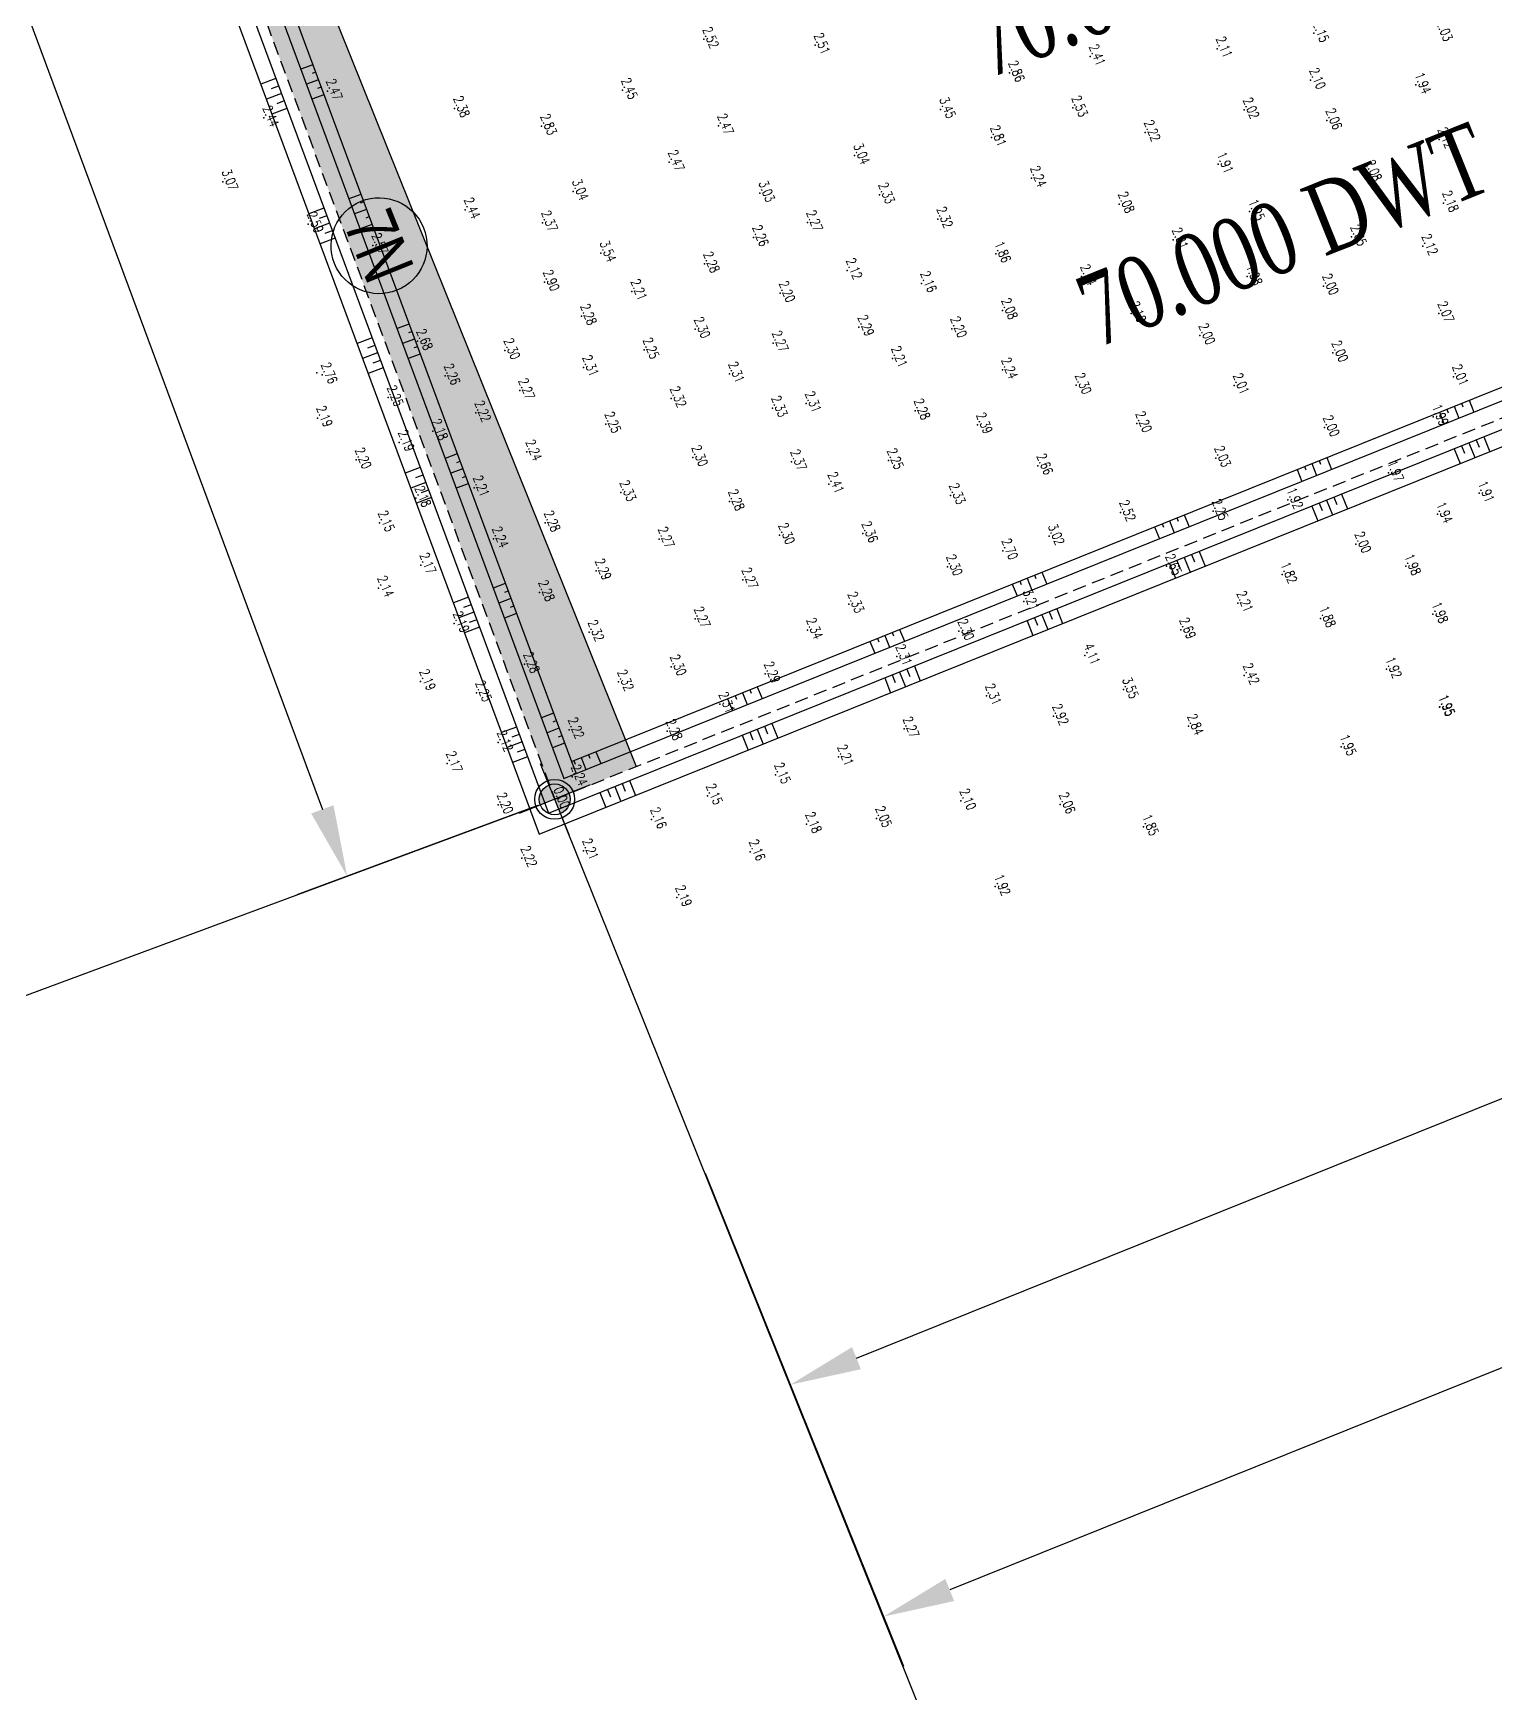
# Model space of a CAD drawing. Header units: millimetres. Extents: x 405522 to 410309, y 2303080 to 2310223.
# Drawn here: x 406991.1 to 407265.4, y 2305886.7 to 2306198.2 of the extents above; entities that cross this region are included whole.
import ezdxf
from ezdxf.enums import TextEntityAlignment as Align
from ezdxf.xclip import XClip

# ---------------------------------------------------------------- set-up
doc = ezdxf.new("R2010")
doc.units = ezdxf.units.MM
doc.header["$LTSCALE"] = 10
doc.header["$MEASUREMENT"] = 0
doc.header["$XCLIPFRAME"] = 0
doc.linetypes.add('HIDDEN', pattern=[0.375, 0.25, -0.125])
doc.layers.get('0').update_dxf_attribs({"linetype": 'CONTINUOUS'})
doc.layers.get('Defpoints').update_dxf_attribs({"linetype": 'CONTINUOUS'})
for name, color, linetype in [('Bao', 1, 'CONTINUOUS'), ('caodo', 7, 'CONTINUOUS'), ('co', 84, 'CONTINUOUS'), ('DIM', 4, 'CONTINUOUS'), ('DLINE', 4, 'CONTINUOUS'), ('Hatch', 8, 'CONTINUOUS'), ('Ke', 3, 'CONTINUOUS'), ('Line', 136, 'CONTINUOUS'), ('mois', 3, 'CONTINUOUS'), ('Other', 9, 'CONTINUOUS')]:
    doc.layers.add(name, color=color, linetype=linetype)
doc.styles.add('1', font='VHAVAN_2.TTF')
doc.styles.add('Dien', font='simplex.shx', dxfattribs={"width": 0.75})
doc.styles.add('TextH', font='vntimeh.shx', dxfattribs={"width": 0.75})
doc.styles.add('txt', font='romans.shx', dxfattribs={"height": 0.2})
doc.dimstyles.new('D2', dxfattribs={"dimscale": 2, "dimtxt": 1.8, "dimasz": 1.5, "dimexe": 1.5, "dimexo": 2, "dimgap": 1, "dimtad": 1, "dimdec": 1, "dimdsep": 46, "dimtxsty": 'TextH', "dimcen": 2.5, "dimclrd": 4, "dimclre": 4, "dimclrt": 7, "dimadec": 1, "dimazin": 2, "dimtfac": 1, "dimtdec": 1, "dimtmove": 1, "dimatfit": 0, "dimfxl": 0.25, "dimtolj": 1, "dimtzin": 0, "dimlwd": -1, "dimlwe": -1, "dimarcsym": 0})
doc.dimstyles.new('D6.7', dxfattribs={"dimscale": 6.7, "dimtxt": 1.5, "dimasz": 2, "dimexe": 1.5, "dimexo": 0.5, "dimgap": 1, "dimtad": 1, "dimdec": 0, "dimdsep": 46, "dimtxsty": 'Dien', "dimcen": 1, "dimclrd": 256, "dimclre": 256, "dimclrt": 7, "dimaunit": 1, "dimadec": 3, "dimazin": 0, "dimtfac": 1, "dimtdec": 0, "dimtmove": 1, "dimatfit": 0, "dimfxl": 1, "dimtolj": 1, "dimtzin": 0, "dimlwe": -1, "dimarcsym": 0})
pattern_1 = [(21.91894389741697, (407525.2026132966, 2306485.96339124), (0.3920329713673427, 0.919951166548125), [0.1875, -1.226713563]), (336.918943897417, (407525.2026132966, 2306485.96339124), (0.3920329714707682, 0.9199511667908248), [0.1875, -0.8125]), (66.91894389741697, (407525.2026132966, 2306485.96339124), (-0.9199511667908248, 0.3920329714707682), [0.1875, -0.8125])]

# ---------------------------------------------------------------- blocks, each defined once
blk = doc.blocks.new('*D3')
at = {"layer": 'Defpoints', "color": 0, "linetype": 'Continuous'}
for p in [(407836.8043944833, 2306277.351620513), (407854.0337361633, 2306234.533200571), (407115.9648304656, 2305987.299088136)]:
    blk.add_point(p, dxfattribs=at)
at = {"layer": 'DIM', "linetype": 'Continuous'}
for p, q in [((407838.0549311792, 2306274.243782362), (407857.7853462504, 2306225.209686118)), ((407117.2153671613, 2305984.191249985), (407136.9457822988, 2305935.157153577))]:
    blk.add_line(p, q, dxfattribs=at)
at = {"layer": 'DIM', "linetype": 'Continuous', "lineweight": -2}
blk.add_line((407145.6255248156, 2305949.482814812), (407841.6023835596, 2306229.531053788), dxfattribs=at)
at = {"layer": 'DIM', "linetype": 'Continuous'}
for points in [[(407840.7686924291, 2306231.602945889), (407842.4360746901, 2306227.459161687), (407854.0337361633, 2306234.533200571)], [(407144.7918336851, 2305951.554706913), (407146.4592159461, 2305947.410922711), (407133.1941722117, 2305944.480668029)]]:
    blk.add_solid(points, dxfattribs=at)
at = {"layer": 'DIM', "color": 7, "linetype": 'Continuous', "insert": (407489.2370757526, 2306100.384367829), "char_height": 10.05, "attachment_point": 5, "rotation": 21.918943909939344, "style": 'Dien'}
blk.add_mtext('\\A1;777', dxfattribs=at)
blk = doc.blocks.new('*D6')
at = {"layer": 'Defpoints', "color": 0, "linetype": 'Continuous'}
for p in [(408519.4833505661, 2306591.769921404), (407115.9648304658, 2305987.299088136), (407150.70168588, 2305900.970934093)]:
    blk.add_point(p, dxfattribs=at)
at = {"layer": 'DIM', "linetype": 'Continuous'}
for p, q in [((408520.7338872618, 2306588.662083253), (408571.7275641989, 2306461.932419749)), ((407117.2153671616, 2305984.191249985), (407154.4532959671, 2305891.64741964))]:
    blk.add_line(p, q, dxfattribs=at)
at = {"layer": 'DIM', "linetype": 'Continuous', "lineweight": -2}
blk.add_line((408555.5446015078, 2306466.253787419), (407163.1330384839, 2305905.973080876), dxfattribs=at)
at = {"layer": 'DIM', "linetype": 'Continuous'}
for points in [[(408554.7109103773, 2306468.32567952), (408556.3782926383, 2306464.181895318), (408567.9759541118, 2306471.255934202)], [(407162.2993473534, 2305908.044972977), (407163.9667296144, 2305903.901188775), (407150.70168588, 2305900.970934093)]]:
    blk.add_solid(points, dxfattribs=at)
at = {"layer": 'DIM', "color": 7, "linetype": 'Continuous', "insert": (407854.9619415608, 2306196.990867676), "char_height": 10.05, "attachment_point": 5, "rotation": 21.918943909939344, "style": 'Dien'}
blk.add_mtext('\\A1;1528', dxfattribs=at)
blk = doc.blocks.new('A$C2EB2327C')
h = blk.add_hatch(color=256)
h.paths.add_polyline_path([(0, 3.846153846154039), (0, -6.821210263296962e-13), (3.846153846154152, -6.821210263296962e-13, 0.4142135623739475)])
h.paths.add_polyline_path([(0, -6.821210263296962e-13), (-3.846153846154152, -6.821210263296962e-13, 0.4142135623722426), (0, -3.846153846154039)])
for p, q in [((0, 9.61263637179286), (0, -9.61263637179286)), ((9.612636371793428, 0), (-9.612636371793428, 0))]:
    blk.add_line(p, q)
for radius in [5, 3.846153846153846]:
    blk.add_circle((0, 0), radius)
blk = doc.blocks.new('*D26')
at = {"layer": 'Defpoints', "color": 0, "linetype": 'Continuous'}
for p in [(406742.6619138751, 2306987.542138263), (407088.9799926709, 2306054.36399705), (407050.0361064873, 2306039.911268014)]:
    blk.add_point(p, dxfattribs=at)
at = {"layer": 'DIM'}
for p, q in [((406739.5212196925, 2306986.376574), (406694.2959683287, 2306969.592725042)), ((407085.8392984883, 2306053.198432786), (407040.6140239395, 2306036.414575225))]:
    blk.add_line(p, q, dxfattribs=at)
at = {"layer": 'DIM', "linetype": 'Continuous', "lineweight": -2}
blk.add_line((406708.380307929, 2306960.526641102), (407045.3738494347, 2306052.474044744), dxfattribs=at)
at = {"layer": 'DIM', "linetype": 'Continuous'}
for points in [[(406710.4741040507, 2306961.303683944), (406706.2865118071, 2306959.74959826), (406703.7180508765, 2306973.089417832)], [(407047.4676455563, 2306053.251087586), (407043.2800533128, 2306051.697001902), (407050.0361064873, 2306039.911268014)]]:
    blk.add_solid(points, dxfattribs=at)
at = {"layer": 'DIM', "color": 7, "linetype": 'Continuous', "insert": (406887.8695083207, 2306510.579817844), "char_height": 10.05, "attachment_point": 5, "rotation": 290.3607342621674, "style": 'Dien'}
blk.add_mtext('\\A1;995', dxfattribs=at)
blk = doc.blocks.new('kh_truc_thep')
at = {"color": 6}
blk.add_circle((0, -3), 3.000000000001425, dxfattribs=at)
at = {"color": 7, "style": '1', "width": 0.8}
blk.add_attdef('KH_TRUC', text='', height=3.000000000001425, dxfattribs=at).set_placement((0, -3), align=Align.MIDDLE)
blk = doc.blocks.new('20')
at = {"layer": 'caodo', "color": 8, "linetype": 'Continuous'}
for p in [(-490.5999999999767, -1111.489999999758, 0.2000000000000002), (-376.0799999999581, -1110.350000000093, -0.1699999999999999), (-469.7099999999627, -1112.600000000093, 0.1900000000000004), (-418.0499999999884, -1114.739999999758, 0.0900000000000003), (-394.2199999999721, -1113.270000000019, -0.21), (-433.1999999999534, -1117.790000000037, 0.54), (-561.25, -1121.209999999963, 0.1500000000000004), (-505.8699999999953, -1121.049999999814, 0.1300000000000003), (-376.7099999999627, -1119.159999999683, -0.2199999999999998), (-356.9199999999837, -1120.029999999795, -0.3799999999999999), (-421.3399999999674, -1124.35999999987, 0.2100000000000004), (-573.179999999993, -1126.239999999758, 0.1200000000000001), (-537.359999999986, -1124.449999999721, 0.06000000000000005), (-446.1599999999744, -1124.639999999665, 1.13), (-389.1699999999837, -1124.719999999739, -0.2999999999999998), (-373.6199999999953, -1126.75, -0.2599999999999998), (-521.0299999999697, -1127.790000000037, 0.5100000000000002), (-487.8399999999674, -1127.739999999758, 0.1500000000000004), (-436.609999999986, -1129.919999999925, 0.4900000000000002), (-407.7199999999721, -1128.959999999963, -0.09999999999999964), (-352.5899999999674, -1130.290000000037, -0.1999999999999997), (-462.2799999999697, -1133.299999999814, 0.7200000000000002), (-497.0599999999977, -1134.569999999832, 0.1500000000000004), (-394.039999999979, -1134.939999999944, -0.4099999999999997), (-366.1599999999744, -1136.419999999925, -0.2399999999999998), (-580.8499999999767, -1138.209999999963, 0.7500000000000004), (-429.0999999999767, -1137.540000000037, -0.07999999999999963), (-515.0899999999674, -1140.029999999795, 0.7200000000000002), (-480.0799999999581, -1140.339999999851, 0.7100000000000004), (-457.5899999999674, -1140.669999999925, 0.01000000000000023), (-412.5999999999767, -1142.399999999907, -0.2399999999999998), (-351.7599999999511, -1142.209999999963, -0.1399999999999997), (-564.820000000007, -1146.159999999683, 0.27), (-535.3899999999558, -1143.479999999981, 0.1200000000000001), (-520.8800000000047, -1145.919999999925, 0.05000000000000027), (-471.109999999986, -1145.899999999907, -0.04999999999999982), (-446.6699999999837, -1145.219999999739), (-388.1499999999651, -1143.830000000075, -0.3699999999999999), (-481.25, -1148.669999999925, -0.05999999999999961), (-402.4599999999627, -1149.129999999888, -0.3099999999999996), (-368.9899999999907, -1148.569999999832, -0.27), (-552.7099999999627, -1150.159999999683, 0.25), (-509.8899999999558, -1151.600000000093, 1.22), (-435.789999999979, -1151.719999999739, -0.4599999999999997), (-355.6300000000047, -1150.330000000075, -0.1999999999999997), (-490.4599999999627, -1153.629999999888, -0.03999999999999959), (-463.679999999993, -1154.85999999987, -0.1999999999999997), (-520.5199999999604, -1157.060000000056, 0.5800000000000001), (-449.7099999999627, -1157.310000000056, -0.1599999999999997), (-419.6900000000023, -1156.009999999776, -0.1799999999999997), (-388.5999999999767, -1155.979999999981, -0.3399999999999999), (-374.2699999999604, -1157.790000000037, -0.3199999999999998), (-504.0899999999674, -1158.790000000037, -0.1099999999999999), (-476.2699999999604, -1159.159999999683, -0.1199999999999997), (-513.539999999979, -1163.439999999944, -0.03999999999999959), (-434.5199999999604, -1162.369999999646, -0.2399999999999998), (-410.3899999999558, -1162.949999999721, -0.2199999999999998), (-352.6300000000047, -1162.949999999721, -0.25), (-492.2199999999721, -1165.889999999665, -0.01999999999999957), (-461.4599999999627, -1165.509999999776, -0.0299999999999998), (-444.0599999999977, -1165.810000000056, -0.1199999999999997), (-397.4699999999721, -1167.089999999851, -0.3199999999999998), (-544.3099999999977, -1168.149999999907, 0.3600000000000003), (-527.9099999999744, -1169.879999999888, -0.01999999999999957), (-501.7999999999884, -1169.779999999795, -0.06999999999999984), (-477.5499999999884, -1168.5, -0.04999999999999982), (-372.5, -1170.35999999987, -0.3199999999999998), (-563.25, -1174.100000000093, 0.4600000000000004), (-513.1699999999837, -1173.069999999832, -0.009999999999999787), (-485.7799999999697, -1174.270000000019, -0.009999999999999787), (-455.1900000000023, -1171.369999999646, -0.1099999999999999), (-434.5099999999511, -1173.540000000037, -0.07999999999999963), (-562.1999999999534, -1174.449999999721, 0.4400000000000004), (-539.1499999999651, -1174.669999999925, -0.05999999999999961), (-420.679999999993, -1176.399999999907, -0.01999999999999957), (-391.0499999999884, -1176.449999999721, -0.3099999999999996), (-349.8899999999558, -1174.810000000056, -0.3099999999999996), (-549.8299999999581, -1178.719999999739, -0.06999999999999984), (-525.1499999999651, -1177.409999999683, -0.04999999999999982), (-496.7099999999627, -1178.899999999907), (-471.359999999986, -1179.839999999851, -0.009999999999999787), (-563.0899999999674, -1182.580000000075, -0.1299999999999999), (-533.3800000000047, -1181.600000000093, -0.09999999999999964), (-477.6999999999534, -1180.699999999721, 0.01000000000000023), (-450.9400000000023, -1181.209999999963, -0.03999999999999959), (-409.3299999999581, -1183.600000000093, -0.1199999999999997), (-353.6599999999744, -1182.319999999832, -0.3299999999999998), (-541.4599999999627, -1185.040000000037, -0.1399999999999997), (-508.9799999999814, -1183.689999999944, -0.06999999999999984), (-439.2399999999907, -1183.839999999851, 0.07000000000000028), (-374.109999999986, -1184.35999999987, -0.3199999999999998), (-547.75, -1187.129999999888, -0.1299999999999999), (-523.7999999999884, -1188.919999999925, -0.07999999999999963), (-555.8299999999581, -1190.419999999925, -0.1199999999999997), (-492.6699999999837, -1189.969999999739, -0.01999999999999957), (-474.109999999986, -1190.770000000019, 0.05000000000000027), (-455.9499999999534, -1190.540000000037, -0.06999999999999984), (-427.8800000000047, -1191.540000000037, 0.3400000000000003), (-394.5099999999511, -1190.089999999851, -0.2899999999999996), (-362.0599999999977, -1192.839999999851, -0.3499999999999999), (-533.679999999993, -1195.659999999683, -0.1099999999999999), (-467.0899999999674, -1195, 0.0900000000000003), (-544.609999999986, -1197.600000000093, -0.1399999999999997), (-506.1399999999558, -1196.549999999814, 0.01000000000000023), (-485.789999999979, -1198.25, -0.03999999999999959), (-444.3099999999977, -1197.100000000093, 0.01000000000000023), (-380.9499999999534, -1197.939999999944, -0.3999999999999999), (-345.0599999999977, -1196.689999999944, -0.4099999999999997), (-551.4899999999907, -1202.239999999758, -0.1699999999999999), (-520.359999999986, -1202.239999999758, -0.03999999999999959), (-412.359999999986, -1200.279999999795, 0.2000000000000002), (-394.9899999999907, -1200.060000000056, -0.06999999999999984), (-352.8800000000047, -1200.619999999646, -0.3799999999999999), (-530.0899999999674, -1205.229999999981, -0.07999999999999963), (-498.9599999999627, -1205.279999999795, -0.04999999999999982), (-476.3499999999767, -1204.569999999832, -0.01999999999999957), (-460.7399999999907, -1204.25, 0.04000000000000004), (-425.75, -1204.739999999758, 0.7000000000000002), (-434.4699999999721, -1207.479999999981, 0.3800000000000003), (-368.179999999993, -1206.209999999963, -0.3199999999999998), (-543.7099999999627, -1210.159999999683, -0.1499999999999999), (-510.7799999999697, -1211.259999999776, -0.0299999999999998), (-444.8699999999953, -1210.479999999981, -0.01999999999999957), (-403.7399999999907, -1210.389999999665, 0.3300000000000001), (-358.8399999999674, -1210.389999999665, -0.3399999999999999), (-551.6199999999953, -1214.479999999981, -0.1799999999999997), (-483.2399999999907, -1212.939999999944, -0.04999999999999982), (-382.0499999999884, -1211.919999999925, -0.4999999999999998), (-521.4099999999744, -1215.299999999814, -0.03999999999999959), (-463.3499999999767, -1217.479999999981, 0.01000000000000023), (-430.5, -1217.009999999776, 0.8900000000000001), (-390.3399999999674, -1217.310000000056, -0.1099999999999999), (-492.2199999999721, -1220.270000000019, -0.04999999999999982), (-374.8299999999581, -1220.169999999925, -0.4399999999999997), (-353.7199999999721, -1219.389999999665, -0.3399999999999999), (-537.429999999993, -1221.129999999888, -0.1299999999999999), (-512.1300000000047, -1222.779999999795), (-471.109999999986, -1222.369999999646, 0.02000000000000002), (-442.6900000000023, -1222.569999999832, -0.01999999999999957), (-401.0799999999581, -1222.319999999832, 0.3700000000000001), (-419.039999999979, -1227.159999999683, 1.79), (-524.25, -1228.759999999776, -0.03999999999999959), (-496.7099999999627, -1229.25, -0.01999999999999957), (-454.3499999999767, -1227.330000000075, -0.009999999999999787), (-362.4199999999837, -1229.709999999963, -0.3999999999999999), (-543.7399999999907, -1232.009999999776, -0.1299999999999999), (-506.5899999999674, -1232.089999999851), (-479.0499999999884, -1230.589999999851, -0.0299999999999998), (-389.1499999999651, -1230.899999999907, 0.1000000000000001), (-533.2399999999907, -1234.139999999665, -0.06999999999999984), (-487.5799999999581, -1236.279999999795, -0.009999999999999787), (-437.5499999999884, -1234.719999999739, -0.009999999999999787), (-411.820000000007, -1233.529999999795, 1.23), (-424.9499999999534, -1238.529999999795, 0.6000000000000001), (-352.4899999999907, -1236.850000000093, -0.3699999999999999), (-352.429999999993, -1236.779999999795, -0.3699999999999999), (-515.8699999999953, -1241.060000000056, -0.09999999999999964), (-497.4599999999627, -1241.35999999987, -0.03999999999999959), (-453, -1240.909999999683, -0.04999999999999982), (-399.609999999986, -1240.409999999683, 0.52), (-529.1999999999534, -1243.479999999981, -0.1999999999999997), (-370.9699999999721, -1244.270000000019, -0.3699999999999999), (-538.7299999999814, -1247.399999999907, -0.1499999999999999), (-465.289999999979, -1246.159999999683, -0.1099999999999999), (-515.2799999999697, -1249.909999999683, -0.07999999999999963), (-477.1399999999558, -1249.529999999795, -0.1699999999999999), (-529.1999999999534, -1255.169999999925, -0.1199999999999997), (-518.5799999999581, -1254.129999999888, -2.32), (-489.9199999999837, -1253.479999999981, -0.1699999999999999), (-442.320000000007, -1254.429999999702, -0.2199999999999998), (-423.6900000000023, -1255.129999999888, -0.2599999999999998), (-500.3999999999651, -1257.939999999944, -0.1599999999999997), (-458.1699999999837, -1257.709999999963, -0.27), (-471.320000000007, -1258.790000000037, -0.1399999999999997), (-408.0599999999977, -1259.259999999776, -0.4699999999999998), (-513.179999999993, -1263.790000000037, -0.1099999999999999), (-481.8800000000047, -1263.959999999963, -0.1599999999999997), (-524.7299999999814, -1265.169999999925, -0.09999999999999964), (-435.8699999999953, -1270.509999999776, -0.3999999999999999), (-495.679999999993, -1272.569999999832, -0.1299999999999999)]:
    blk.add_point(p, dxfattribs=at)
at = {"layer": 'caodo', "color": 8, "linetype": 'Continuous', "style": 'txt', "width": 0.75}
for s, p in [('2.15', (-375.5799999999581, -1110.350000000093, -0.1699999999999999)), ('2.03', (-352.3699999999953, -1110.159999999683, -0.2899999999999996)), ('2.52', (-490.0999999999767, -1111.489999999758, 0.2000000000000002)), ('2.51', (-469.2099999999627, -1112.600000000093, 0.1900000000000004)), ('2.11', (-393.7199999999721, -1113.270000000019, -0.21)), ('2.41', (-417.5499999999884, -1114.739999999758, 0.0900000000000003)), ('2.86', (-432.6999999999534, -1117.790000000037, 0.54)), ('2.10', (-376.2099999999627, -1119.159999999683, -0.2199999999999998)), ('1.94', (-356.4199999999837, -1120.029999999795, -0.3799999999999999)), ('2.47', (-560.75, -1121.209999999963, 0.1500000000000004)), ('2.45', (-505.3699999999953, -1121.049999999814, 0.1300000000000003)), ('2.44', (-572.679999999993, -1126.239999999758, 0.1200000000000001)), ('2.38', (-536.859999999986, -1124.449999999721, 0.06000000000000005)), ('3.45', (-445.6599999999744, -1124.639999999665, 1.13)), ('2.53', (-420.8399999999674, -1124.35999999987, 0.2100000000000004)), ('2.02', (-388.6699999999837, -1124.719999999739, -0.2999999999999998)), ('2.83', (-520.5299999999697, -1127.790000000037, 0.5100000000000002)), ('2.47', (-487.3399999999674, -1127.739999999758, 0.1500000000000004)), ('2.22', (-407.2199999999721, -1128.959999999963, -0.09999999999999964)), ('2.06', (-373.1199999999953, -1126.75, -0.2599999999999998)), ('2.81', (-436.109999999986, -1129.919999999925, 0.4900000000000002)), ('2.12', (-352.0899999999674, -1130.290000000037, -0.1999999999999997)), ('2.47', (-496.5599999999977, -1134.569999999832, 0.1500000000000004)), ('3.04', (-461.7799999999697, -1133.299999999814, 0.7200000000000002)), ('1.91', (-393.539999999979, -1134.939999999944, -0.4099999999999997)), ('3.07', (-580.3499999999767, -1138.209999999963, 0.7500000000000004)), ('2.24', (-428.5999999999767, -1137.540000000037, -0.07999999999999963)), ('2.08', (-365.6599999999744, -1136.419999999925, -0.2399999999999998)), ('3.04', (-514.5899999999674, -1140.029999999795, 0.7200000000000002)), ('3.03', (-479.5799999999581, -1140.339999999851, 0.7100000000000004)), ('2.33', (-457.0899999999674, -1140.669999999925, 0.01000000000000023)), ('2.18', (-351.2599999999511, -1142.209999999963, -0.1399999999999997)), ('2.44', (-534.8899999999558, -1143.479999999981, 0.1200000000000001)), ('2.32', (-446.1699999999837, -1145.219999999739)), ('2.08', (-412.0999999999767, -1142.399999999907, -0.2399999999999998)), ('1.95', (-387.6499999999651, -1143.830000000075, -0.3699999999999999)), ('2.59', (-564.320000000007, -1146.159999999683, 0.27)), ('2.37', (-520.3800000000047, -1145.919999999925, 0.05000000000000027)), ('2.27', (-470.609999999986, -1145.899999999907, -0.04999999999999982)), ('2.57', (-552.2099999999627, -1150.159999999683, 0.25)), ('3.54', (-509.3899999999558, -1151.600000000093, 1.22)), ('2.26', (-480.75, -1148.669999999925, -0.05999999999999961)), ('2.01', (-401.9599999999627, -1149.129999999888, -0.3099999999999996)), ('2.05', (-368.4899999999907, -1148.569999999832, -0.27)), ('2.12', (-355.1300000000047, -1150.330000000075, -0.1999999999999997)), ('2.28', (-489.9599999999627, -1153.629999999888, -0.03999999999999959)), ('1.86', (-435.289999999979, -1151.719999999739, -0.4599999999999997)), ('2.90', (-520.0199999999604, -1157.060000000056, 0.5800000000000001)), ('2.12', (-463.179999999993, -1154.85999999987, -0.1999999999999997)), ('2.16', (-449.2099999999627, -1157.310000000056, -0.1599999999999997)), ('2.14', (-419.1900000000023, -1156.009999999776, -0.1799999999999997)), ('1.98', (-388.0999999999767, -1155.979999999981, -0.3399999999999999)), ('2.00', (-373.7699999999604, -1157.790000000037, -0.3199999999999998)), ('2.21', (-503.5899999999674, -1158.790000000037, -0.1099999999999999)), ('2.20', (-475.7699999999604, -1159.159999999683, -0.1199999999999997)), ('2.28', (-513.039999999979, -1163.439999999944, -0.03999999999999959)), ('2.08', (-434.0199999999604, -1162.369999999646, -0.2399999999999998)), ('2.10', (-409.8899999999558, -1162.949999999721, -0.2199999999999998)), ('2.07', (-352.1300000000047, -1162.949999999721, -0.25)), ('2.30', (-491.7199999999721, -1165.889999999665, -0.01999999999999957)), ('2.29', (-460.9599999999627, -1165.509999999776, -0.0299999999999998)), ('2.20', (-443.5599999999977, -1165.810000000056, -0.1199999999999997)), ('2.00', (-396.9699999999721, -1167.089999999851, -0.3199999999999998)), ('2.68', (-543.8099999999977, -1168.149999999907, 0.3600000000000003)), ('2.30', (-527.4099999999744, -1169.879999999888, -0.01999999999999957)), ('2.25', (-501.2999999999884, -1169.779999999795, -0.06999999999999984)), ('2.27', (-477.0499999999884, -1168.5, -0.04999999999999982)), ('2.31', (-512.6699999999837, -1173.069999999832, -0.009999999999999787)), ('2.21', (-454.6900000000023, -1171.369999999646, -0.1099999999999999)), ('2.00', (-372, -1170.35999999987, -0.3199999999999998)), ('2.76', (-561.6999999999534, -1174.449999999721, 0.4400000000000004)), ('2.26', (-538.6499999999651, -1174.669999999925, -0.05999999999999961)), ('2.31', (-485.2799999999697, -1174.270000000019, -0.009999999999999787)), ('2.24', (-434.0099999999511, -1173.540000000037, -0.07999999999999963)), ('2.30', (-420.179999999993, -1176.399999999907, -0.01999999999999957)), ('2.01', (-390.5499999999884, -1176.449999999721, -0.3099999999999996)), ('2.01', (-349.3899999999558, -1174.810000000056, -0.3099999999999996)), ('2.25', (-549.3299999999581, -1178.719999999739, -0.06999999999999984)), ('2.27', (-524.6499999999651, -1177.409999999683, -0.04999999999999982)), ('2.32', (-496.2099999999627, -1178.899999999907)), ('2.19', (-562.5899999999674, -1182.580000000075, -0.1299999999999999)), ('2.22', (-532.8800000000047, -1181.600000000093, -0.09999999999999964)), ('2.33', (-477.1999999999534, -1180.699999999721, 0.01000000000000023)), ('2.31', (-470.859999999986, -1179.839999999851, -0.009999999999999787)), ('2.28', (-450.4400000000023, -1181.209999999963, -0.03999999999999959)), ('1.99', (-353.1599999999744, -1182.319999999832, -0.3299999999999998)), ('2.18', (-540.9599999999627, -1185.040000000037, -0.1399999999999997)), ('2.25', (-508.4799999999814, -1183.689999999944, -0.06999999999999984)), ('2.39', (-438.7399999999907, -1183.839999999851, 0.07000000000000028)), ('2.20', (-408.8299999999581, -1183.600000000093, -0.1199999999999997)), ('2.00', (-373.609999999986, -1184.35999999987, -0.3199999999999998)), ('2.19', (-547.25, -1187.129999999888, -0.1299999999999999)), ('2.24', (-523.2999999999884, -1188.919999999925, -0.07999999999999963)), ('2.20', (-555.3299999999581, -1190.419999999925, -0.1199999999999997)), ('2.30', (-492.1699999999837, -1189.969999999739, -0.01999999999999957)), ('2.37', (-473.609999999986, -1190.770000000019, 0.05000000000000027)), ('2.25', (-455.4499999999534, -1190.540000000037, -0.06999999999999984)), ('2.66', (-427.3800000000047, -1191.540000000037, 0.3400000000000003)), ('2.03', (-394.0099999999511, -1190.089999999851, -0.2899999999999996)), ('2.41', (-466.5899999999674, -1195, 0.0900000000000003)), ('1.97', (-361.5599999999977, -1192.839999999851, -0.3499999999999999)), ('2.18', (-544.109999999986, -1197.600000000093, -0.1399999999999997)), ('2.21', (-533.179999999993, -1195.659999999683, -0.1099999999999999)), ('2.33', (-505.6399999999558, -1196.549999999814, 0.01000000000000023)), ('2.28', (-485.289999999979, -1198.25, -0.03999999999999959)), ('2.33', (-443.8099999999977, -1197.100000000093, 0.01000000000000023)), ('1.92', (-380.4499999999534, -1197.939999999944, -0.3999999999999999)), ('1.91', (-344.5599999999977, -1196.689999999944, -0.4099999999999997)), ('2.52', (-411.859999999986, -1200.279999999795, 0.2000000000000002)), ('2.25', (-394.4899999999907, -1200.060000000056, -0.06999999999999984)), ('1.94', (-352.3800000000047, -1200.619999999646, -0.3799999999999999)), ('2.15', (-550.9899999999907, -1202.239999999758, -0.1699999999999999)), ('2.28', (-519.859999999986, -1202.239999999758, -0.03999999999999959)), ('2.36', (-460.2390000000014, -1204.25, 0.04000000000000004)), ('2.24', (-529.5899999999674, -1205.229999999981, -0.07999999999999963)), ('2.27', (-498.4599999999627, -1205.279999999795, -0.04999999999999982)), ('2.30', (-475.8499999999767, -1204.569999999832, -0.01999999999999957)), ('2.70', (-433.9699999999721, -1207.479999999981, 0.3800000000000003)), ('3.02', (-425.25, -1204.739999999758, 0.7000000000000002)), ('2.00', (-367.679999999993, -1206.209999999963, -0.3199999999999998)), ('2.17', (-543.2099999999627, -1210.159999999683, -0.1499999999999999)), ('2.30', (-444.3699999999953, -1210.479999999981, -0.01999999999999957)), ('2.65', (-403.2399999999907, -1210.389999999665, 0.3300000000000001)), ('1.98', (-358.3399999999674, -1210.389999999665, -0.3399999999999999)), ('2.29', (-510.2799999999697, -1211.259999999776, -0.0299999999999998)), ('2.27', (-482.7399999999907, -1212.939999999944, -0.04999999999999982)), ('1.82', (-381.5499999999884, -1211.919999999925, -0.4999999999999998)), ('2.14', (-551.1199999999953, -1214.479999999981, -0.1799999999999997)), ('2.28', (-520.9099999999744, -1215.299999999814, -0.03999999999999959)), ('3.21', (-430, -1217.009999999776, 0.8900000000000001)), ('2.33', (-462.8499999999767, -1217.479999999981, 0.01000000000000023)), ('2.21', (-389.8399999999674, -1217.310000000056, -0.1099999999999999)), ('1.98', (-353.2199999999721, -1219.389999999665, -0.3399999999999999)), ('2.19', (-536.929999999993, -1221.129999999888, -0.1299999999999999)), ('2.32', (-511.6300000000047, -1222.779999999795)), ('2.27', (-491.7199999999721, -1220.270000000019, -0.04999999999999982)), ('2.34', (-470.609999999986, -1222.369999999646, 0.02000000000000002)), ('2.30', (-442.1900000000023, -1222.569999999832, -0.01999999999999957)), ('2.69', (-400.5799999999581, -1222.319999999832, 0.3700000000000001)), ('1.88', (-374.3299999999581, -1220.169999999925, -0.4399999999999997)), ('2.28', (-523.75, -1228.759999999776, -0.03999999999999959)), ('2.30', (-496.2099999999627, -1229.25, -0.01999999999999957)), ('2.31', (-453.8499999999767, -1227.330000000075, -0.009999999999999787)), ('4.11', (-418.539999999979, -1227.159999999683, 1.79)), ('2.19', (-543.2399999999907, -1232.009999999776, -0.1299999999999999)), ('2.32', (-506.0899999999674, -1232.089999999851)), ('2.29', (-478.5499999999884, -1230.589999999851, -0.0299999999999998)), ('2.42', (-388.6499999999651, -1230.899999999907, 0.1000000000000001)), ('1.92', (-361.9199999999837, -1229.709999999963, -0.3999999999999999)), ('2.25', (-532.7399999999907, -1234.139999999665, -0.06999999999999984)), ('2.31', (-437.0499999999884, -1234.719999999739, -0.009999999999999787)), ('3.55', (-411.320000000007, -1233.529999999795, 1.23)), ('2.31', (-487.0799999999581, -1236.279999999795, -0.009999999999999787)), ('2.92', (-424.4499999999534, -1238.529999999795, 0.6000000000000001)), ('1.95', (-351.9899999999907, -1236.850000000093, -0.3699999999999999)), ('1.95', (-351.929999999993, -1236.779999999795, -0.3699999999999999)), ('2.22', (-515.3699999999953, -1241.060000000056, -0.09999999999999964)), ('2.28', (-496.9599999999627, -1241.35999999987, -0.03999999999999959)), ('2.27', (-452.5, -1240.909999999683, -0.04999999999999982)), ('2.84', (-399.109999999986, -1240.409999999683, 0.52)), ('2.12', (-528.6999999999534, -1243.479999999981, -0.1999999999999997)), ('1.95', (-370.4699999999721, -1244.270000000019, -0.3699999999999999)), ('2.17', (-538.2299999999814, -1247.399999999907, -0.1499999999999999)), ('2.21', (-464.789999999979, -1246.159999999683, -0.1099999999999999)), ('2.24', (-514.7799999999697, -1249.909999999683, -0.07999999999999963)), ('2.15', (-476.6399999999558, -1249.529999999795, -0.1699999999999999)), ('0.00', (-518.0799999999581, -1254.129999999888, -2.32)), ('2.15', (-489.4199999999837, -1253.479999999981, -0.1699999999999999)), ('2.20', (-528.6999999999534, -1255.169999999925, -0.1199999999999997)), ('2.10', (-441.820000000007, -1254.429999999702, -0.2199999999999998)), ('2.06', (-423.1900000000023, -1255.129999999888, -0.2599999999999998)), ('2.16', (-499.8999999999651, -1257.939999999944, -0.1599999999999997)), ('2.18', (-470.820000000007, -1258.790000000037, -0.1399999999999997)), ('2.05', (-457.6699999999837, -1257.709999999963, -0.27)), ('1.85', (-407.5599999999977, -1259.259999999776, -0.4699999999999998)), ('2.22', (-524.2299999999814, -1265.169999999925, -0.09999999999999964)), ('2.21', (-512.679999999993, -1263.790000000037, -0.1099999999999999)), ('2.16', (-481.3800000000047, -1263.959999999963, -0.1599999999999997)), ('2.19', (-495.179999999993, -1272.569999999832, -0.1299999999999999)), ('1.92', (-435.3699999999953, -1270.509999999776, -0.3999999999999999))]:
    blk.add_text(s, height=1.8, rotation=292, dxfattribs=at).set_placement(p, align=Align.CENTER)
blk = doc.blocks.new('*D51')
at = {"layer": 'Defpoints', "color": 0, "linetype": 'Continuous'}
for p in [(407800.2481194643, 2306340.073479452), (407088.9799997695, 2306054.363999907), (407229.9520651994, 2305703.416820739)]:
    blk.add_point(p, dxfattribs=at)
at = {"layer": 'Hatch', "color": 4, "linetype": 'Continuous'}
for p, q in [((407801.739089063, 2306336.361740014), (407942.3384120931, 2305986.342495706)), ((407090.4709693682, 2306050.652260469), (407231.0702923984, 2305700.633016161)), ((407938.4363803156, 2305988.008073085), (407232.7358697781, 2305704.535047939))]:
    blk.add_line(p, q, dxfattribs=at)
for points in [[(407938.2500091158, 2305988.472040515), (407938.6227515155, 2305987.544105656), (407941.220184894, 2305989.126300284)], [(407232.5494985783, 2305704.999015369), (407232.922240978, 2305704.071080509), (407229.9520651994, 2305703.416820739)]]:
    blk.add_solid(points, dxfattribs=at)
at = {"layer": 'Hatch', "color": 7, "linetype": 'Continuous', "insert": (407584.1697039279, 2305849.797712978), "char_height": 3.6, "attachment_point": 5, "rotation": 21.88484791204214, "style": 'TextH'}
blk.add_mtext('\\A1;766.5', dxfattribs=at)
blk = doc.blocks.new('*D52')
at = {"layer": 'Defpoints', "color": 0, "linetype": 'Continuous'}
for p in [(406999.9055836616, 2306294.381226046), (406820.96639075, 2306227.973891745), (407088.9799999966, 2306054.363999998)]:
    blk.add_point(p, dxfattribs=at)
at = {"layer": 'Hatch', "color": 4, "linetype": 'Continuous'}
for p, q in [((406996.1555010556, 2306292.989507522), (406818.1538287954, 2306226.930102853)), ((406908.9970181927, 2305990.769227652), (406822.0101796424, 2306225.16132979)), ((407085.2299173906, 2306052.972281475), (406907.2282451304, 2305986.912876805))]:
    blk.add_line(p, q, dxfattribs=at)
for points in [[(406822.4789399682, 2306225.335294606), (406821.5414193168, 2306224.987364975), (406820.96639075, 2306227.973891745)], [(406909.4657785185, 2305990.943192468), (406908.5282578671, 2305990.595262837), (406910.040807085, 2305987.956665698)]]:
    blk.add_solid(points, dxfattribs=at)
at = {"layer": 'Hatch', "color": 7, "linetype": 'Continuous', "insert": (406869.0661773934, 2306109.287411318), "char_height": 3.6, "attachment_point": 5, "rotation": 290.3607342607612, "style": 'TextH'}
blk.add_mtext('\\A1;256', dxfattribs=at)
blk = doc.blocks.new('*D53')
at = {"layer": 'Defpoints', "color": 0, "linetype": 'Continuous'}
for p in [(407800.2481194643, 2306340.073479452), (407088.9800000476, 2306054.363999872), (407189.0017923999, 2305805.361718773)]:
    blk.add_point(p, dxfattribs=at)
at = {"layer": 'Hatch', "color": 4, "linetype": 'Continuous'}
for p, q in [((407801.7390890637, 2306336.361740015), (407901.3881390162, 2306088.287393774)), ((407897.4861072381, 2306089.952971153), (407191.7855969782, 2305806.479945973)), ((407090.4709696471, 2306050.652260435), (407190.1200195996, 2305802.577914195))]:
    blk.add_line(p, q, dxfattribs=at)
for points in [[(407897.2997360382, 2306090.416938583), (407897.6724784381, 2306089.489003723), (407900.2699118166, 2306091.071198353)], [(407191.5992257782, 2305806.943913402), (407191.9719681782, 2305806.015978543), (407189.0017923999, 2305805.361718773)]]:
    blk.add_solid(points, dxfattribs=at)
at = {"layer": 'Hatch', "color": 7, "linetype": 'Continuous', "insert": (407543.2194309888, 2305951.742611029), "char_height": 3.6, "attachment_point": 5, "rotation": 21.88484792220215, "style": 'TextH'}
blk.add_mtext('\\A1;766.5', dxfattribs=at)

msp = doc.modelspace()

# ---------------------------------------------------------------- hatches: boundary and pattern name
at = {"layer": 'co', "linetype": 'Continuous'}
h = msp.add_hatch(dxfattribs=at)
h.set_pattern_fill('GRASS', color=86, style=0)
h.set_pattern_definition(pattern_1)
h.paths.add_polyline_path([(407104.2928370074, 2306060.526607291), (407008.7415584455, 2306297.990977671), (407003.1199999999, 2306295.71), (407002.41, 2306295.38), (406999.9055836617, 2306294.381226046), (407088.98, 2306054.364)])
h = msp.add_hatch(dxfattribs=at)
h.set_pattern_fill('GRASS', color=86, style=0)
h.set_pattern_definition(pattern_1)
h.paths.add_polyline_path([(407104.2928370074, 2306060.526607291), (407008.7415584455, 2306297.990977671), (407003.1199999999, 2306295.71), (407002.41, 2306295.38), (406999.9055836617, 2306294.381226046), (407088.98, 2306054.364)])

# ---------------------------------------------------------------- linework, layer by layer
at = {"layer": 'Ke', "color": 7, "linetype": 'Continuous'}
for p, q in [((407090.7199326043, 2306058.298063472), (407743.7441472188, 2306321.105783812)), ((407092.1118786877, 2306061.445314249), (407740.6217799902, 2306322.436262159)), ((407086.0801123262, 2306047.807227547), (407746.7305035098, 2306313.684080753)), ((407087.8200449304, 2306051.741291019), (407745.6106199008, 2306316.4672194)), ((407002.6870609283, 2306295.508774797), (407090.7199326043, 2306058.298063472)), ((407004.9037280331, 2306296.433757274), (407092.1118786877, 2306061.445314249)), ((406995.2599384076, 2306292.528519126), (407086.0801123262, 2306047.807227547)), ((406998.04732556, 2306293.640143278), (407087.8200449304, 2306051.741291019))]:
    msp.add_line(p, q, dxfattribs=at)
at = {"layer": 'Ke', "color": 8, "linetype": 'Continuous'}
for p, q in [((407043.5794547935, 2306192.219314621), (407041.329405234, 2306191.384283507)), ((407036.6418019739, 2306189.64463535), (407033.82924002, 2306188.600846455)), ((407044.6232436876, 2306189.406752667), (407042.3731941266, 2306188.571721552)), ((407044.101349241, 2306190.813033645), (407043.4450847851, 2306190.569482902)), ((407037.6855908685, 2306186.832073395), (407034.8730289146, 2306185.788284501)), ((407037.163696421, 2306188.238354372), (407035.7574154438, 2306187.716459925)), ((407045.6670325817, 2306186.594190713), (407043.4169830183, 2306185.759159599)), ((407045.1451381351, 2306188.000471691), (407044.4888736791, 2306187.756920949)), ((407038.7293797625, 2306184.01951144), (407035.9168178082, 2306182.975722547)), ((407038.2074853155, 2306185.425792418), (407036.8012043388, 2306184.903897971)), ((407052.6131887398, 2306167.877288403), (407050.3631392361, 2306167.042257309)), ((407045.6755359202, 2306165.302609131), (407042.8629739663, 2306164.258820237)), ((407053.6569776339, 2306165.064726449), (407051.4069281287, 2306164.229695355)), ((407053.1350831873, 2306166.471007426), (407052.4788187313, 2306166.227456684)), ((407046.7193248147, 2306162.490047177), (407043.9067628608, 2306161.446258283)), ((407046.1974303672, 2306163.896328154), (407044.79114939, 2306163.374433707)), ((407047.2412192618, 2306161.0837662), (407045.8349382851, 2306160.561871753)), ((407054.700766528, 2306162.252164495), (407052.4507170204, 2306161.417133402)), ((407054.1788720814, 2306163.658445472), (407053.5226076254, 2306163.41489473)), ((407047.7631137088, 2306159.677485222), (407044.9505517544, 2306158.633696329)), ((407061.6469227607, 2306143.535262213), (407059.3968732381, 2306142.700231113)), ((407054.7092699411, 2306140.960582941), (407051.8967079872, 2306139.916794046)), ((407055.2311643881, 2306139.554301964), (407053.8248834109, 2306139.032407517)), ((407062.6907116548, 2306140.722700259), (407060.4406621308, 2306139.887669158)), ((407062.1688172082, 2306142.128981236), (407061.5125527522, 2306141.885430493)), ((407063.2126061023, 2306139.316419282), (407062.5563416463, 2306139.07286854)), ((407055.7530588356, 2306138.148020986), (407052.9404968817, 2306137.104232092)), ((407056.2749532827, 2306136.74174001), (407054.868672306, 2306136.219845562)), ((407063.7345005489, 2306137.910138304), (407061.4844510225, 2306137.075107205)), ((407056.7968477297, 2306135.335459031), (407053.9842857753, 2306134.291670138)), ((407255.0366664754, 2306127.014864417), (407255.9328978754, 2306124.787547019)), ((407256.4282357969, 2306127.57480622), (407256.6895419724, 2306126.925407204)), ((407257.8198051184, 2306128.134748024), (407258.7159733012, 2306125.907587734)), ((407259.2113744399, 2306128.694689828), (407259.472680615, 2306128.045290811)), ((407260.6029437619, 2306129.254631631), (407261.4990487257, 2306127.027628449)), ((407259.1906677302, 2306120.709751975), (407259.7506095338, 2306119.318182653)), ((407260.5822370517, 2306121.269693779), (407261.7021206589, 2306118.486555136)), ((407261.9738063733, 2306121.829635582), (407262.5337481773, 2306120.438066261)), ((407263.3653756962, 2306122.389577386), (407264.4852593019, 2306119.606438742)), ((407070.6806567815, 2306119.193236022), (407068.4306072405, 2306118.358204914)), ((407071.202551229, 2306117.786955045), (407070.546286773, 2306117.543404303)), ((407232.4921367961, 2306117.941609349), (407232.7534429711, 2306117.292210332)), ((407233.883706118, 2306118.501551152), (407234.7798110816, 2306116.274547969)), ((407257.7990984083, 2306120.149810171), (407258.9189820159, 2306117.366671528)), ((407063.7430039619, 2306116.61855675), (407060.930442008, 2306115.574767855)), ((407064.2648984089, 2306115.212275773), (407062.8586174317, 2306114.690381326)), ((407071.7244456756, 2306116.380674068), (407069.4743961331, 2306115.54564296)), ((407072.2463401231, 2306114.974393091), (407071.5900756671, 2306114.730842349)), ((407228.3174288315, 2306116.261783937), (407229.2136602314, 2306114.03446654)), ((407229.708998153, 2306116.821725741), (407229.9703043285, 2306116.172326725)), ((407231.1005674746, 2306117.381667545), (407231.9967356572, 2306115.154507255)), ((407064.7867928564, 2306113.805994796), (407061.9742309025, 2306112.762205902)), ((407065.3086873034, 2306112.399713819), (407063.9024063267, 2306111.877819371)), ((407072.7682345696, 2306113.568112114), (407070.5181850248, 2306112.733081007)), ((407236.6461380523, 2306111.636496907), (407237.766021658, 2306108.853358263)), ((407065.8305817505, 2306110.99343284), (407063.0180197961, 2306109.949643948)), ((407231.0798607644, 2306109.396729692), (407232.199744372, 2306106.613591049)), ((407232.4714300864, 2306109.956671495), (407233.0313718899, 2306108.565102174)), ((407233.8629994079, 2306110.516613299), (407234.982883015, 2306107.733474656)), ((407235.2545687294, 2306111.076555103), (407235.8145105334, 2306109.684985782)), ((407201.598389269, 2306105.508211185), (407202.4944225873, 2306103.281386061)), ((407202.9899585905, 2306106.068152989), (407203.251264766, 2306105.418753972)), ((407204.381527912, 2306106.628094792), (407205.2774980129, 2306104.401426776)), ((407205.7730972335, 2306107.188036596), (407206.0344034085, 2306106.538637579)), ((407207.1646665555, 2306107.7479784), (407208.0605734375, 2306105.521467491)), ((407205.7523905238, 2306099.203098743), (407206.3123323274, 2306097.811529422)), ((407207.1439598453, 2306099.763040547), (407208.2638434524, 2306096.979901904)), ((407208.5355291668, 2306100.322982351), (407209.0954709708, 2306098.931413029)), ((407209.9270984897, 2306100.882924154), (407211.0469820955, 2306098.099785511)), ((407177.662290268, 2306095.875014313), (407178.5582603691, 2306093.648346297)), ((407179.0538595895, 2306096.434956118), (407179.3151657645, 2306095.785557101)), ((407180.4454289115, 2306096.994897921), (407181.3413357935, 2306094.768387011)), ((407204.3608212018, 2306098.64315694), (407205.4807048094, 2306095.860018297)), ((407079.7143908024, 2306094.851209831), (407077.4643412427, 2306094.016178717)), ((407080.2362852499, 2306093.444928854), (407079.5800207939, 2306093.201378112)), ((407174.879151625, 2306094.755130706), (407175.7751849433, 2306092.528305582)), ((407176.2707209465, 2306095.31507251), (407176.532027122, 2306094.665673493)), ((407072.7767379828, 2306092.276530559), (407069.9641760289, 2306091.232741665)), ((407073.8205268773, 2306089.463968605), (407071.0079649234, 2306088.420179711)), ((407073.2986324298, 2306090.870249582), (407071.8923514526, 2306090.348355135)), ((407080.7581796965, 2306092.038647877), (407078.5081301352, 2306091.203616762)), ((407081.280074144, 2306090.6323669), (407080.623809688, 2306090.388816158)), ((407181.8162915228, 2306089.569901872), (407182.3762333269, 2306088.17833255)), ((407183.2078608457, 2306090.129843676), (407184.3277444515, 2306087.346705032)), ((407074.8643157714, 2306086.65140665), (407072.051753817, 2306085.607617757)), ((407074.3424213243, 2306088.057687628), (407072.9361403476, 2306087.535793181)), ((407081.8019685905, 2306089.226085923), (407079.5519190272, 2306088.391054809)), ((407177.6415835578, 2306087.890076461), (407178.7614671654, 2306085.106937818)), ((407179.0331528798, 2306088.450018264), (407179.5930946834, 2306087.058448943)), ((407180.4247222013, 2306089.009960068), (407181.5446058084, 2306086.226821425)), ((407148.1600404174, 2306084.001736007), (407149.0559472995, 2306081.775225103)), ((407149.5516097389, 2306084.561677811), (407149.8129159144, 2306083.912278794)), ((407150.9431790604, 2306085.121619614), (407151.839022725, 2306082.895265818)), ((407152.3347483819, 2306085.681561418), (407152.596054557, 2306085.032162401)), ((407153.7263177039, 2306086.241503221), (407154.6220981497, 2306084.015306533)), ((407150.9224723502, 2306077.136681762), (407152.0423559578, 2306074.353543119)), ((407152.3140416722, 2306077.696623565), (407152.8739834758, 2306076.305054244)), ((407153.7056109937, 2306078.256565369), (407154.8254946009, 2306075.473426726)), ((407155.0971803152, 2306078.816507173), (407155.6571221193, 2306077.424937851)), ((407156.4887496381, 2306079.376448976), (407157.6086332439, 2306076.593310333)), ((407122.832372095, 2306073.808597332), (407123.0936782705, 2306073.159198315)), ((407124.2239414165, 2306074.368539135), (407125.119785081, 2306072.142185339)), ((407125.615510738, 2306074.928480939), (407125.876816913, 2306074.279081922)), ((407127.00708006, 2306075.488422743), (407127.9028605056, 2306073.262226054)), ((407121.4408027735, 2306073.248655528), (407122.3367096555, 2306071.022144624)), ((407081.810471985, 2306067.934504361), (407078.9979100311, 2306066.890715467)), ((407088.7481248046, 2306070.509183633), (407086.4980752449, 2306069.674152519)), ((407089.7919136987, 2306067.696621679), (407087.5418641377, 2306066.861590564)), ((407089.2700192521, 2306069.102902656), (407088.6137547961, 2306068.859351914)), ((407128.3779426713, 2306068.063426694), (407128.9378844753, 2306066.671857372)), ((407129.7695119942, 2306068.623368497), (407130.8893956, 2306065.840229854)), ((407082.8542608795, 2306065.121942407), (407080.0416989256, 2306064.078153513)), ((407082.332366432, 2306066.528223384), (407080.9260854548, 2306066.006328937)), ((407090.8357025927, 2306064.884059725), (407088.5856530293, 2306064.049028612)), ((407090.3138081462, 2306066.290340703), (407089.6575436902, 2306066.04678996)), ((407124.2032347063, 2306066.383601283), (407125.3231183139, 2306063.60046264)), ((407125.5948040283, 2306066.943543086), (407126.1547458319, 2306065.551973765)), ((407126.9863733498, 2306067.50348489), (407128.1062569569, 2306064.720346247)), ((407083.8980497736, 2306062.309380452), (407081.0854878192, 2306061.265591559)), ((407083.3761553266, 2306063.71566143), (407081.9698743498, 2306063.193766983)), ((407092.1118786877, 2306061.445314249), (407093.0077855749, 2306059.218803331)), ((407092.5501235757, 2306061.621593356), (407092.8114297512, 2306060.972194339)), ((407093.9416928972, 2306062.181535159), (407094.8375365618, 2306059.955181363)), ((407095.3332622187, 2306062.741476963), (407095.5945683937, 2306062.092077946)), ((407096.7248315407, 2306063.301418766), (407097.6206119866, 2306061.075222077)), ((407097.4839970623, 2306055.630520804), (407098.6038806699, 2306052.847382161)), ((407098.8755663842, 2306056.190462607), (407099.4355081878, 2306054.798893286)), ((407100.2671357057, 2306056.750404411), (407101.3870193129, 2306053.967265768)), ((407101.6587050273, 2306057.310346215), (407102.2186468313, 2306055.918776894)), ((407103.0502743502, 2306057.870288019), (407104.1701579559, 2306055.087149375))]:
    msp.add_line(p, q, dxfattribs=at)
at = {"layer": 'mois', "color": 6, "linetype": 'HIDDEN'}
msp.add_lwpolyline([(406742.662, 2306987.542), (407088.98, 2306054.364), (408088.11, 2306456.461), (407716.705, 2307379.478)], close=True, dxfattribs=at)
at = {"layer": 'Other', "color": 152, "linetype": 'Continuous'}
msp.add_line((407008.7415584456, 2306297.990977671), (407104.2928370076, 2306060.526607291), dxfattribs=at)

# ---------------------------------------------------------------- block references
at = {"layer": 'caodo', "linetype": 'Continuous'}
ref = msp.add_blockref('20', (407607.5599999998, 2307308.49, 2.32), dxfattribs=at)
XClip(ref).set_block_clipping_path([(-1349.6056714252336, -661.9058657553978), (-160.24326352693606, -789.0626177703962), (-158.36999999999534, -682.7400000002235), (-152.55370127764763, -565.1435954412445), (-154.45678520214278, -515.7710593813099), (-164.5656294519431, -479.7079773764126), (-169.84830490715103, -457.46881066821516), (-166.82796598720597, -442.01621566619724), (-126.78273369179806, -389.4443280850537), (-106.05188721581362, -361.8542004311457), (-63.77944376063533, -462.4105278351344), (-33.466447652434, -538.7088304474019), (-26.830958046135493, -536.6440252331086), (-14.194728780596051, -530.2900720490143), (2.873561021173373, -522.7809317391366), (21.779086004185956, -516.4300709003583), (33.49636997265043, -516.3916891841218), (41.83233972010203, -526.5245847343467), (49.38700186560163, -538.8965703272261), (57.58147363178432, -547.8425059784204), (240.7905528639676, -478.5933098080568), (312.71683337684954, -453.523366919253), (469.9752955258009, -835.1642690971494), (381.01757410995197, -875.9365015272051), (340.05356005806243, -891.0018749474548), (281.9833174137748, -920.0360526661389), (270.2997928529512, -925.8934261840768), (259.64971878379583, -926.485182072036), (238.13632499426603, -935.887616972439), (231.39031789585715, -941.3565830942243), (234.28019038640196, -952.6351198460907), (233.34951378498226, -963.7375780143775), (228.57153214595746, -974.9643217222765), (217.37020478205523, -983.9257580563426), (203.91382668475853, -988.0474594873376), (188.67127670557238, -983.9718116582371), (177.38840578240342, -980.8930276110768), (171.5204358987976, -984.3872820092365), (-73.64572811854305, -1086.5773775354028), (-160.72326044749934, -789.4035990480334), (-175.86631778383162, -787.8968891631812), (-1242.6150691517978, -731.501864743419), (-1048.6445017770166, -1275.3187000523321), (-581.3011768160504, -1893.6633556210436), (45.25815080979373, -1711.1176481554285), (672.5305126870517, -1468.653420693241), (1174.462400796474, -665.2848953921348), (720.1397881704615, 463.7992460099049), (-44.86505850660615, 588.3045099438168), (-757.8349164568353, 52.953614375554025)])
at = {"layer": 'DLINE', "xscale": 0.749999999797801, "yscale": 0.75, "zscale": 0.75, "rotation": 291.9189439017133}
msp.add_blockref('A$C2EB2327C', (407088.9799999965, 2306054.363999999), dxfattribs=at)
at = {"layer": 'Line', "color": 1, "extrusion": (0.01828819611342886, 0.007358832454981592, 0.9998056758529711)}
ref = msp.add_blockref('kh_truc_thep', (1987491.941305048, -1238266.716754335, 24414.95258494683), dxfattribs=dict(at, xscale=2.999999999939281, yscale=2.999999999202914, rotation=90.00000001206222))
ref.add_attrib('KH_TRUC', '7N', dxfattribs={"layer": '0', "color": 7, "extrusion": (0.006097118530146555, 0.002453367923603044, 0.9999784028325117), "height": 9.373380652800739, "rotation": 291.9610149949045, "style": '1', "oblique": 359.9999853142, "width": 0.800138208027694}).set_placement((407048.4526049779, 2306145.235138701, 8139.723508194425), align=Align.MIDDLE)

# ---------------------------------------------------------------- texts
at = {"layer": 'Bao', "color": 7, "linetype": 'Continuous', "style": 'TextH', "width": 0.75}
for p in [(407207.9804297002, 2306204.669313745), (407228.3249819016, 2306154.108961734)]:
    msp.add_text('70.000 dwt', height=13.5, rotation=21.91894389507354, dxfattribs=at).set_placement(p, align=Align.CENTER)

# ---------------------------------------------------------------- dimensions: what is measured, and where the dimension line sits
at = {"layer": 'DIM', "linetype": 'Continuous'}
for base, p1, p2, angle, picture, middle in [((407050.0361064873, 2306039.911268014), (406742.6619138751, 2306987.542138263), (407088.9799926708, 2306054.36399705), 290.3607342621675, '*D26', (406887.8695083208, 2306510.579817844)), ((407150.70168588, 2305900.970934093), (408519.4833505659, 2306591.769921404), (407115.9648304658, 2305987.299088136), 21.91894390993935, '*D6', (407854.9619415608, 2306196.990867676)), ((407854.0337361633, 2306234.533200571), (407115.9648304656, 2305987.299088136), (407836.8043944834, 2306277.351620513), 21.91894390993935, '*D3', (407489.2370757526, 2306100.384367829))]:
    dim = msp.add_linear_dim(base=base, p1=p1, p2=p2, angle=angle, dimstyle='D6.7', dxfattribs=at)
    dim.commit()
    dim.dimension.update_dxf_attribs({"geometry": picture, "text_midpoint": middle})
at = {"layer": 'Hatch', "linetype": 'Continuous'}
for p1, p2, distance, picture, middle in [((407800.2481194641, 2306340.073479452), (407088.9799997697, 2306054.363999907), 378.20238735031955, '*D51', (407584.1697039279, 2305849.797712978)), ((407800.2481194641, 2306340.073479452), (407088.9800000474, 2306054.363999872), 268.3402596293669, '*D53', (407543.2194309888, 2305951.742611029)), ((407088.9799999965, 2306054.363999999), (406999.9055836617, 2306294.381226046), 190.86426802538125, '*D52', (406869.0661773934, 2306109.287411318))]:
    dim = msp.add_aligned_dim(p1=p1, p2=p2, distance=distance, dimstyle='D2', dxfattribs=at)
    dim.commit()
    dim.dimension.update_dxf_attribs({"geometry": picture, "text_midpoint": middle})

doc.saveas('drawing.dxf')
